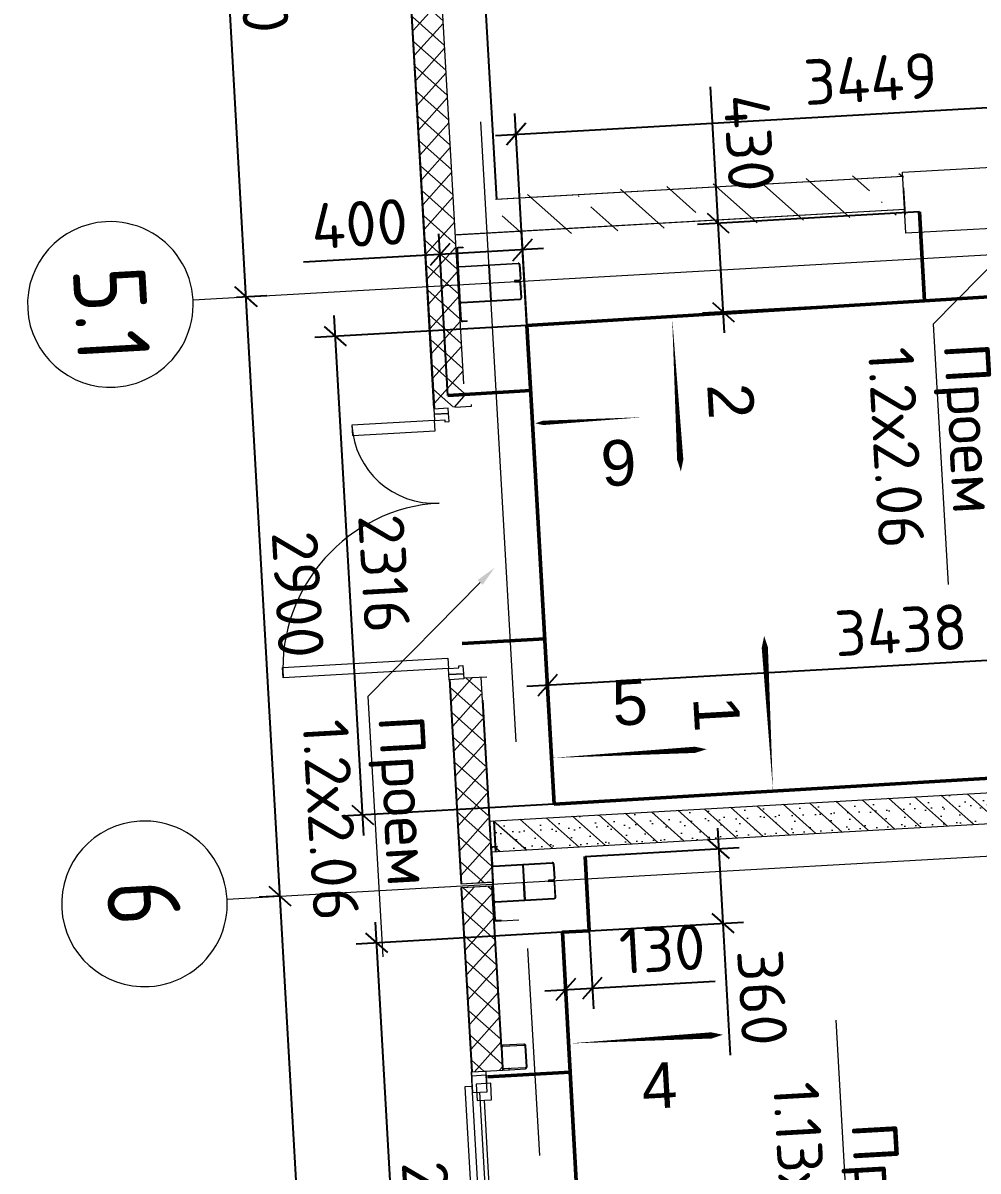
# Model space of a CAD drawing. Header units: metres. Extents: x 107714.6 to 107779.2, y 110780.1 to 110851.4.
# Drawn here: x 107715.59 to 107720.2, y 110821.14 to 110826.68 of the extents above; entities that cross this region are included whole.
import ezdxf
from ezdxf import colors
from ezdxf.entities.mleader import LeaderData, LeaderLine
from ezdxf.math import Vec2, Vec3

# ---------------------------------------------------------------- set-up
doc = ezdxf.new("R2010")
doc.units = ezdxf.units.M
doc.header["$PDMODE"] = 35
doc.header["$PDSIZE"] = 0.001
for name, pattern in [('_ШПТ__20_т__2_5__Линия сетки', [25, 20, -2.5, 0, -2.5]), ('CENTER', [50.8, 31.75, -6.35, 6.35, -6.35]), ('XKITLINE03', [6, 3, -1, 1, -1]), ('невидимаяX2', [19.05, 12.7, -6.35])]:
    doc.linetypes.add(name, pattern=pattern)
for name, color, linetype in [('2023.11.08_В_ОТКЛОНЕНИЯ', 7, 'Continuous'), ('_1-1_ Внутренние стены', 7, 'Continuous'), ('размеры факт', 7, 'Continuous')]:
    doc.layers.add(name, color=color, linetype=linetype)
for name, color, linetype, lineweight in [('Other', 250, 'Continuous', 0), ('ГКЛ', 250, 'Continuous', 50), ('ГКЛ Откосы', 7, 'Continuous', 50), ('ОСИ', 251, 'CENTER', 18), ('панели', 7, 'Continuous', 9), ('Размерные', 45, 'Continuous', 15), ('Стены', 7, 'Continuous', 18), ('Стены разрез', 7, 'Continuous', 30)]:
    doc.layers.add(name, color=color, linetype=linetype, lineweight=lineweight)
doc.layers.add('Вспомогательные', color=6, linetype='Continuous', plot=False)
for name, color, linetype, lineweight, true_color in [('Двери', 7, 'Continuous', 9, 0x804000), ('Каркас несущий', 7, 'Continuous', 18, 0x800040), ('Каркас_Импост', 7, 'Continuous', 9, 0x804000), ('Монтажный зазор', 7, 'Continuous', 9, 0x804000), ('Несущие колонны', 7, 'Continuous', 18, 0x800040), ('Окна', 7, 'Continuous', 9, 0x0080c0), ('Отлив', 7, 'Continuous', 9, 0x008080), ('Панель', 7, 'Continuous', 9, 0x804000)]:
    doc.layers.add(name, color=color, linetype=linetype, lineweight=lineweight, true_color=true_color)
doc.styles.add('AxeAndPointZ', font='arial.ttf')
doc.styles.add('GOST 2.304 type A', font='isocpeur.ttf')
doc.styles.add('GOST Common', font='GOST_Common.ttf', dxfattribs={"width": 0.9, "height": 350})
doc.styles.add('ISOCPEUR', font='isocpeur.ttf', dxfattribs={"height": 375})
doc.dimstyles.new('ISO-25', dxfattribs={"dimtxt": 0.22, "dimasz": 0.1, "dimexe": 0.1, "dimexo": 0, "dimgap": 0.06, "dimtad": 1, "dimdec": 0, "dimlfac": 1000, "dimtxsty": 'GOST 2.304 type A', "dimblk": 'OBLIQUE', "dimcen": 2.5, "dimdle": 0.1, "dimadec": 0, "dimazin": 0, "dimtfac": 1, "dimtdec": 0, "dimtmove": 0, "dimatfit": 3, "dimfxl": 1, "dimarcsym": 0})
pattern_1 = [(318.25305, (107716.7927, 110843.49656), (0.05659657, 0.0634179), []), (48.25305, (107716.7927, 110843.49656), (-0.0634179, 0.05659657), [])]

# ---------------------------------------------------------------- blocks, each defined once
blk = doc.blocks.new('102_Окно_1Створка_Ф_ГОСТ23166-99 - 1160х1750_1170_h-1445330-_О__L1_0_000_')
at = {"layer": 'Каркас_Импост', "color": 7, "lineweight": 18}
for p, q in [((-638.1, 475), (-638.1, 405)), ((-638.1, 475), (-603.1, 475)), ((-618.1, 475), (-538.1, 475)), ((-618.1, 405), (-618.1, 475)), ((-618.1, 475), (-538.1, 475)), ((-618.1, 405), (-618.1, 475)), ((-578.1, 385), (-578.1, 455)), ((-578.1, 455), (-498.1, 455)), ((-538.1, 475), (-538.1, 405)), ((-538.1, 475), (-538.1, 455)), ((-498.1, 455), (-498.1, 385)), ((421.9, 455), (421.9, 385)), ((501.9, 455), (421.9, 455)), ((541.9, 475), (461.9, 475)), ((461.9, 475), (461.9, 405)), ((461.9, 475), (461.9, 455)), ((541.9, 475), (461.9, 475)), ((501.9, 385), (501.9, 455)), ((561.9, 475), (526.9, 475)), ((541.9, 405), (541.9, 475)), ((541.9, 405), (541.9, 475)), ((561.9, 475), (561.9, 405)), ((-638.1, 405), (-603.1, 405)), ((-538.1, 405), (-618.1, 405)), ((-578.1, 405), (-618.1, 405)), ((-538.1, 440), (461.9, 440)), ((-498.1, 420), (421.9, 420)), ((461.9, 405), (541.9, 405)), ((541.9, 405), (501.9, 405)), ((561.9, 405), (526.9, 405)), ((-498.1, 385), (-578.1, 385)), ((421.9, 385), (501.9, 385))]:
    blk.add_line(p, q, dxfattribs=at)
at = {"layer": 'Отлив', "color": 7}
for p, q in [((491.9, 510), (-568.1, 510)), ((-568.1, 510), (-568.1, 475)), ((491.9, 475), (491.9, 510)), ((-568.1, 475), (491.9, 475))]:
    blk.add_line(p, q, dxfattribs=at)
blk = doc.blocks.new('243_КолоннаНесущая_Труба_ГОСТ 30245-2003 - 120x120x5-1251786-_О__L1_0_000_')
at = {"layer": 'Несущие колонны', "color": 7, "lineweight": 5}
for p, q in [((51, 60), (-51, 60)), ((-60, 51), (-60, -51)), ((-55, -51), (-55, 51)), ((-51, 55), (51, 55)), ((55, 51), (55, -51)), ((60, -51), (60, 51)), ((51, -55), (-51, -55)), ((-51, -60), (51, -60))]:
    blk.add_line(p, q, dxfattribs=at)
for centre, radius, start, end in [((-51, 51), 9, 90, 180), ((51, 51), 9, 0, 90), ((-51, 51), 4, 90, 180), ((51, 51), 4, 0, 90), ((-51, -51), 9, 180, 270), ((-51, -51), 4, 180, 270), ((51, -51), 9, 270, 360), ((51, -51), 4, 270, 0)]:
    blk.add_arc(centre, radius, start, end, dxfattribs=at)
blk = doc.blocks.new('Ось сетки - Круг_Ø8 мм-6577-_О__L1_0_000_')
at = {"layer": 'ОСИ', "lineweight": 20}
for start, end in [(360, 180), (180, 360)]:
    blk.add_arc((0, 0), 4, start, end, dxfattribs=at)
blk = doc.blocks.new('к3')
at = {"color": 0, "linetype": 'ByBlock', "lineweight": -2, "ltscale": 200}
for p, q in [((4147417.8, 542805.7), (4147417.8, 542828.2)), ((4147417.8, 542805.7), (4147420.8, 542805.7)), ((4147420.8, 542805.7), (4147420.8, 542828.2)), ((4147425.8, 542836.2), (4147504.8, 542836.2)), ((4147425.8, 542833.2), (4147504.8, 542833.2)), ((4147509.8, 542828.2), (4147509.8, 542544.2)), ((4147512.8, 542828.2), (4147512.8, 542544.2)), ((4147682.8, 542828.2), (4147682.8, 542544.2)), ((4147685.8, 542828.2), (4147685.8, 542544.2)), ((4147769.8, 542836.2), (4147690.8, 542836.2)), ((4147769.8, 542833.2), (4147690.8, 542833.2)), ((4147774.8, 542805.7), (4147774.8, 542828.2)), ((4147777.8, 542805.7), (4147774.8, 542805.7)), ((4147777.8, 542805.7), (4147777.8, 542828.2)), ((4147517.8, 542539.2), (4147588.8, 542539.2)), ((4147517.8, 542536.2), (4147588.8, 542536.2)), ((4147593.8, 542544.2), (4147593.8, 542566.7)), ((4147593.8, 542566.7), (4147596.8, 542566.7)), ((4147596.8, 542544.2), (4147596.8, 542566.7)), ((4147598.8, 542544.2), (4147598.8, 542566.7)), ((4147601.8, 542566.7), (4147598.8, 542566.7)), ((4147601.8, 542544.2), (4147601.8, 542566.7)), ((4147677.8, 542539.2), (4147606.8, 542539.2)), ((4147677.8, 542536.2), (4147606.8, 542536.2))]:
    blk.add_line(p, q, dxfattribs=at)
for centre, radius, start, end in [((4147425.8, 542828.2), 8, 90, 180), ((4147425.8, 542828.2), 5, 90, 180), ((4147504.8, 542828.2), 8, 0, 90), ((4147504.8, 542828.2), 5, 0, 90), ((4147690.8, 542828.2), 8, 90, 180), ((4147690.8, 542828.2), 5, 90, 180), ((4147769.8, 542828.2), 8, 0, 90), ((4147769.8, 542828.2), 5, 0, 90), ((4147517.8, 542544.2), 8, 180, 270), ((4147517.8, 542544.2), 5, 180, 270), ((4147588.8, 542544.2), 8, 270, 0), ((4147588.8, 542544.2), 5, 270, 0), ((4147606.8, 542544.2), 8, 180, 270), ((4147606.8, 542544.2), 5, 180, 270), ((4147677.8, 542544.2), 5, 270, 0), ((4147677.8, 542544.2), 8, 270, 0)]:
    blk.add_arc(centre, radius, start, end, dxfattribs=at)
at = {"layer": 'Вспомогательные', "color": 0, "ltscale": 10}
for p, q in [((4147690.3, 542836.2), (4147505.3, 542836.2)), ((4147682.8, 542686.2), (4147512.8, 542686.2))]:
    blk.add_line(p, q, dxfattribs=at)
blk = doc.blocks.new('101_Дверь_Двупольная_Алюминиевая_ГОСТ23747-2015 - ДАН_Дв_2080х1260_800__О_Пр_П-1342844-_О__L1_0_000_')
at = {"layer": 'Каркас_Импост', "color": 7}
for p, q in [((-630, 75), (-600, 75)), ((-630, 5), (-630, 75)), ((-600, 75), (-600, 25)), ((630, 75), (600, 75)), ((600, 75), (600, 25)), ((630, 5), (630, 75)), ((-590, 5), (-630, 5)), ((-600, 25), (-590, 25)), ((-590, 25), (-590, 5)), ((600, 25), (590, 25)), ((590, 25), (590, 5)), ((590, 5), (630, 5))]:
    blk.add_line(p, q, dxfattribs=at)
at = {"layer": 'Монтажный зазор', "color": 7}
for p, q in [((-655, 75), (-630, 75)), ((-655, 5), (-655, 75)), ((-630, 75), (-630, 5)), ((655, 75), (630, 75)), ((630, 75), (630, 5)), ((655, 5), (655, 75)), ((-630, 5), (-655, 5)), ((630, 5), (655, 5))]:
    blk.add_line(p, q, dxfattribs=at)
at = {"layer": 'Панель', "color": 7, "lineweight": 18}
for p, q in [((-600, 875), (-550, 875)), ((-600, 75), (-600, 875)), ((-550, 875), (-550, 75)), ((600, 475), (550, 475)), ((550, 475), (550, 75)), ((600, 75), (600, 475)), ((-550, 75), (-600, 75)), ((550, 75), (600, 75))]:
    blk.add_line(p, q, dxfattribs=at)
at = {"layer": 'Панель', "color": 7}
for centre, radius, start, end in [((-600, 75), 800, 360, 90), ((600, 75), 400, 90, 180)]:
    blk.add_arc(centre, radius, start, end, dxfattribs=at)
blk = doc.blocks.new('_Oblique')
at = {"color": 0, "linetype": 'ByBlock', "lineweight": -2}
blk.add_line((-0.5, -0.5), (0.5, 0.5), dxfattribs=at)
blk = doc.blocks.new('*D76')
at = {"layer": 'Defpoints', "color": 0, "lineweight": 9, "transparency": 16777216}
for p in [(107718.1973, 110822.2903), (107717.301, 110822.2394), (107718.3492, 110819.5395)]:
    blk.add_point(p, dxfattribs=at)
at = {"layer": 'ГКЛ', "color": 0, "lineweight": -2, "transparency": 16777216}
for p, q in [((107717.463, 110819.389), (107717.2953, 110822.3392)), ((107718.1973, 110822.2903), (107717.2012, 110822.2337)), ((107718.3492, 110819.5395), (107717.3575, 110819.4831))]:
    blk.add_line(p, q, dxfattribs=at)
at = {"layer": 'ГКЛ', "color": 0, "lineweight": -2, "transparency": 16777216, "xscale": 0.1, "yscale": 0.1, "zscale": 0.1}
for p, rotation in [((107717.301, 110822.2394), 93.25304974487426), ((107717.4573, 110819.4888), 273.2530497448743)]:
    blk.add_blockref('_Oblique', p, dxfattribs=dict(at, rotation=rotation))
at = {"layer": 'ГКЛ', "color": 0, "lineweight": 9, "transparency": 16777216, "insert": (107717.5489, 110820.8737), "char_height": 0.22, "attachment_point": 5, "rotation": 273.253, "style": 'GOST 2.304 type A'}
blk.add_mtext('2755', dxfattribs=at)
blk = doc.blocks.new('*D77')
at = {"layer": 'Defpoints', "color": 0, "lineweight": 9, "transparency": 16777216}
for p in [(107718.3271, 110822.2975), (107718.1973, 110822.2903), (107718.3428, 110822.021)]:
    blk.add_point(p, dxfattribs=at)
at = {"layer": 'ГКЛ', "color": 0, "lineweight": -2, "transparency": 16777216}
for p, q in [((107718.3271, 110822.2975), (107718.3484, 110821.9212)), ((107718.1973, 110822.2903), (107718.2187, 110821.9138)), ((107718.1131, 110822.008), (107718.3428, 110822.021)), ((107718.3428, 110822.021), (107718.9358, 110822.0547))]:
    blk.add_line(p, q, dxfattribs=at)
at = {"layer": 'ГКЛ', "color": 0, "lineweight": -2, "transparency": 16777216, "xscale": 0.1, "yscale": 0.1, "zscale": 0.1}
for p, rotation in [((107718.213, 110822.0137), 183.2530497448743), ((107718.3428, 110822.021), 3.253049744874275)]:
    blk.add_blockref('_Oblique', p, dxfattribs=dict(at, rotation=rotation))
at = {"layer": 'ГКЛ', "color": 0, "lineweight": 9, "transparency": 16777216, "insert": (107718.6796, 110822.2104), "char_height": 0.22, "attachment_point": 5, "rotation": 3.253, "style": 'GOST 2.304 type A'}
blk.add_mtext('130', dxfattribs=at)
blk = doc.blocks.new('*D78')
at = {"layer": 'Defpoints', "color": 0, "lineweight": 9, "transparency": 16777216}
for p in [(107718.3072, 110822.6569), (107718.3271, 110822.2975), (107718.9721, 110822.3341)]:
    blk.add_point(p, dxfattribs=at)
at = {"layer": 'ГКЛ', "color": 0, "lineweight": -2, "transparency": 16777216}
for p, q in [((107718.946, 110822.7934), (107718.9721, 110822.3341)), ((107718.3072, 110822.6569), (107719.0515, 110822.6992)), ((107718.3271, 110822.2975), (107719.072, 110822.3398)), ((107718.9721, 110822.3341), (107719.0083, 110821.6972))]:
    blk.add_line(p, q, dxfattribs=at)
at = {"layer": 'ГКЛ', "color": 0, "lineweight": -2, "transparency": 16777216, "xscale": 0.1, "yscale": 0.1, "zscale": 0.1}
for p, rotation in [((107718.9517, 110822.6936), 93.25304974487426), ((107718.9721, 110822.3341), 273.2530497448743)]:
    blk.add_blockref('_Oblique', p, dxfattribs=dict(at, rotation=rotation))
at = {"layer": 'ГКЛ', "color": 0, "lineweight": 9, "transparency": 16777216, "insert": (107719.1628, 110821.9754), "char_height": 0.22, "attachment_point": 5, "rotation": 273.253, "style": 'GOST 2.304 type A'}
blk.add_mtext('360', dxfattribs=at)
blk = doc.blocks.new('*D79')
at = {"layer": 'Defpoints', "color": 0, "lineweight": 9, "transparency": 16777216}
for p in [(107718.0264, 110825.2221, 0.507), (107717.1014, 110825.1695), (107718.1579, 110822.9099, 0.507)]:
    blk.add_point(p, dxfattribs=at)
at = {"layer": 'ГКЛ', "color": 0, "lineweight": -2, "transparency": 16777216}
for p, q in [((107717.2385, 110822.7574), (107717.0957, 110825.2694)), ((107718.0264, 110825.2221), (107717.0015, 110825.1639)), ((107718.1579, 110822.9099), (107717.133, 110822.8516))]:
    blk.add_line(p, q, dxfattribs=at)
at = {"layer": 'ГКЛ', "color": 0, "lineweight": -2, "transparency": 16777216, "xscale": 0.1, "yscale": 0.1, "zscale": 0.1}
for p, rotation in [((107717.1014, 110825.1695), 93.25304974487426), ((107717.2328, 110822.8573), 273.2530497448743)]:
    blk.add_blockref('_Oblique', p, dxfattribs=dict(at, rotation=rotation))
at = {"layer": 'ГКЛ', "color": 0, "lineweight": 9, "transparency": 16777216, "insert": (107717.3368, 110824.0231), "char_height": 0.22, "attachment_point": 5, "rotation": 273.253, "style": 'GOST 2.304 type A'}
blk.add_mtext('2316', dxfattribs=at)
blk = doc.blocks.new('*D80')
at = {"layer": 'Defpoints', "color": 0, "lineweight": 9, "transparency": 16777216}
for p in [(107721.4174, 110826.341), (107721.4688, 110825.4352, 0.507), (107718.0264, 110825.2221)]:
    blk.add_point(p, dxfattribs=at)
at = {"layer": 'ГКЛ', "color": 0, "lineweight": -2, "transparency": 16777216}
for p, q in [((107721.4688, 110825.4352), (107721.4117, 110826.4408)), ((107717.8741, 110826.1396), (107721.5172, 110826.3467)), ((107718.0264, 110825.2221), (107717.9683, 110826.2451))]:
    blk.add_line(p, q, dxfattribs=at)
at = {"layer": 'ГКЛ', "color": 0, "lineweight": -2, "transparency": 16777216, "xscale": 0.1, "yscale": 0.1, "zscale": 0.1}
for p, rotation in [((107721.4174, 110826.341), 3.253049744874275), ((107717.974, 110826.1453), 183.2530497448743)]:
    blk.add_blockref('_Oblique', p, dxfattribs=dict(at, rotation=rotation))
at = {"layer": 'ГКЛ', "color": 0, "lineweight": 9, "transparency": 16777216, "insert": (107719.686, 110826.4129), "char_height": 0.22, "attachment_point": 5, "rotation": 3.253, "style": 'GOST 2.304 type A'}
blk.add_mtext('3449', dxfattribs=at)
blk = doc.blocks.new('*D93')
at = {"layer": 'Defpoints', "color": 0, "lineweight": 9, "transparency": 16777216}
for p in [(107716.8334, 110822.465), (107716.8334, 110822.465), (107717.1739, 110816.4746)]:
    blk.add_point(p, dxfattribs=at)
at = {"layer": 'ГКЛ', "color": 0, "lineweight": -2, "transparency": 16777216}
for p, q in [((107717.1795, 110816.3748), (107716.8277, 110822.5648)), ((107716.8334, 110822.465), (107716.7336, 110822.4593)), ((107717.1739, 110816.4746), (107717.074, 110816.469))]:
    blk.add_line(p, q, dxfattribs=at)
at = {"layer": 'ГКЛ', "color": 0, "lineweight": -2, "transparency": 16777216, "xscale": 0.1, "yscale": 0.1, "zscale": 0.1}
for p, rotation in [((107716.8334, 110822.465), 93.25304974487426), ((107717.1739, 110816.4746), 273.2530497448743)]:
    blk.add_blockref('_Oblique', p, dxfattribs=dict(at, rotation=rotation))
at = {"layer": 'ГКЛ', "color": 0, "lineweight": 9, "transparency": 16777216, "insert": (107717.1734, 110819.4795), "char_height": 0.22, "attachment_point": 5, "rotation": 273.253, "style": 'GOST 2.304 type A'}
blk.add_mtext('6000', dxfattribs=at)
blk = doc.blocks.new('*D94')
at = {"layer": 'Defpoints', "color": 0, "lineweight": 9, "transparency": 16777216}
for p in [(107716.6239, 110825.3578), (107716.6688, 110825.3603), (107716.8334, 110822.465)]:
    blk.add_point(p, dxfattribs=at)
at = {"layer": 'ГКЛ', "color": 0, "lineweight": -2, "transparency": 16777216}
for p, q in [((107716.8391, 110822.3651), (107716.6632, 110825.4601)), ((107716.6239, 110825.3578), (107716.7687, 110825.366)), ((107716.8334, 110822.465), (107716.7336, 110822.4593))]:
    blk.add_line(p, q, dxfattribs=at)
at = {"layer": 'ГКЛ', "color": 0, "lineweight": -2, "transparency": 16777216, "xscale": 0.1, "yscale": 0.1, "zscale": 0.1}
for p, rotation in [((107716.6688, 110825.3603), 93.25304974487426), ((107716.8334, 110822.465), 273.2530497448743)]:
    blk.add_blockref('_Oblique', p, dxfattribs=dict(at, rotation=rotation))
at = {"layer": 'ГКЛ', "color": 0, "lineweight": 9, "transparency": 16777216, "insert": (107716.9208, 110823.9223), "char_height": 0.22, "attachment_point": 5, "rotation": 273.253, "style": 'GOST 2.304 type A'}
blk.add_mtext('2900', dxfattribs=at)
blk = doc.blocks.new('*D95')
at = {"layer": 'Defpoints', "color": 0, "lineweight": 9, "transparency": 16777216}
for p in [(107716.4942, 110828.4554), (107716.9094, 110828.479), (107716.6239, 110825.3578)]:
    blk.add_point(p, dxfattribs=at)
at = {"layer": 'ГКЛ', "color": 0, "lineweight": -2, "transparency": 16777216}
for p, q in [((107716.6757, 110825.2605), (107716.4885, 110828.5552)), ((107716.9094, 110828.479), (107716.3943, 110828.4497)), ((107716.6239, 110825.3578), (107716.7699, 110825.3661))]:
    blk.add_line(p, q, dxfattribs=at)
at = {"layer": 'ГКЛ', "color": 0, "lineweight": -2, "transparency": 16777216, "xscale": 0.1, "yscale": 0.1, "zscale": 0.1}
for p, rotation in [((107716.4942, 110828.4554), 93.25304974487426), ((107716.6701, 110825.3604), 273.2530497448743)]:
    blk.add_blockref('_Oblique', p, dxfattribs=dict(at, rotation=rotation))
at = {"layer": 'ГКЛ', "color": 0, "lineweight": 9, "transparency": 16777216, "insert": (107716.7518, 110826.9175), "char_height": 0.22, "attachment_point": 5, "rotation": 273.253, "style": 'GOST 2.304 type A'}
blk.add_mtext('3100', dxfattribs=at)
blk = doc.blocks.new('*D99')
at = {"layer": 'Defpoints', "color": 0, "lineweight": 9, "transparency": 16777216}
for p in [(107718.1253, 110823.4829), (107721.5898, 110823.1143), (107718.1579, 110822.9099)]:
    blk.add_point(p, dxfattribs=at)
at = {"layer": 'ГКЛ', "color": 0, "lineweight": -2, "transparency": 16777216}
for p, q in [((107721.5898, 110823.1143), (107721.5521, 110823.7779)), ((107721.6576, 110823.6837), (107718.0254, 110823.4773)), ((107718.1579, 110822.9099), (107718.1196, 110823.5828))]:
    blk.add_line(p, q, dxfattribs=at)
at = {"layer": 'ГКЛ', "color": 0, "lineweight": -2, "transparency": 16777216, "xscale": 0.1, "yscale": 0.1, "zscale": 0.1}
for p, rotation in [((107721.5577, 110823.678), 3.253049744874268), ((107718.1253, 110823.4829), 183.2530497448743)]:
    blk.add_blockref('_Oblique', p, dxfattribs=dict(at, rotation=rotation))
at = {"layer": 'ГКЛ', "color": 0, "lineweight": 9, "transparency": 16777216, "insert": (107719.8319, 110823.7502), "char_height": 0.22, "attachment_point": 5, "rotation": 3.253, "style": 'GOST 2.304 type A'}
blk.add_mtext('3438', dxfattribs=at)
blk = doc.blocks.new('*D148')
at = {"layer": 'Defpoints', "color": 0, "lineweight": 9, "transparency": 16777216}
for p in [(107719.9214, 110825.7703, 0.507), (107718.9503, 110825.7151), (107719.9458, 110825.341, 0.507)]:
    blk.add_point(p, dxfattribs=at)
at = {"layer": 'ГКЛ', "color": 0, "lineweight": -2, "transparency": 16777216}
for p, q in [((107718.9503, 110825.7151), (107718.9128, 110826.374)), ((107719.9214, 110825.7703), (107718.8504, 110825.7094)), ((107718.9803, 110825.1859), (107718.9503, 110825.7151)), ((107719.9458, 110825.341), (107718.8748, 110825.2801))]:
    blk.add_line(p, q, dxfattribs=at)
at = {"layer": 'ГКЛ', "color": 0, "lineweight": -2, "transparency": 16777216, "xscale": 0.1, "yscale": 0.1, "zscale": 0.1}
for p, rotation in [((107718.9503, 110825.7151), 93.25304974542452), ((107718.9747, 110825.2858), 273.2530497454246)]:
    blk.add_blockref('_Oblique', p, dxfattribs=dict(at, rotation=rotation))
at = {"layer": 'ГКЛ', "color": 0, "lineweight": 9, "transparency": 16777216, "insert": (107719.0984, 110826.1041), "char_height": 0.22, "attachment_point": 5, "rotation": 273.253, "style": 'GOST 2.304 type A'}
blk.add_mtext('430', dxfattribs=at)
blk = doc.blocks.new('*D151')
at = {"layer": 'Defpoints', "color": 0, "lineweight": 9, "transparency": 16777216}
for p in [(107717.6063, 110825.5642), (107718.0444, 110824.9066, 0.507), (107717.645, 110824.8839, 0.507)]:
    blk.add_point(p, dxfattribs=at)
at = {"layer": 'ГКЛ', "color": 0, "lineweight": -2, "transparency": 16777216}
for p, q in [((107718.0444, 110824.9066), (107718, 110825.6868)), ((107717.645, 110824.8839), (107717.6007, 110825.6641)), ((107718.1055, 110825.5926), (107717.6063, 110825.5642)), ((107717.6063, 110825.5642), (107716.9474, 110825.5268))]:
    blk.add_line(p, q, dxfattribs=at)
at = {"layer": 'ГКЛ', "color": 0, "lineweight": -2, "transparency": 16777216, "xscale": 0.1, "yscale": 0.1, "zscale": 0.1}
for p, rotation in [((107718.0057, 110825.5869), 3.253049745424548), ((107717.6063, 110825.5642), 183.2530497454245)]:
    blk.add_blockref('_Oblique', p, dxfattribs=dict(at, rotation=rotation))
at = {"layer": 'ГКЛ', "color": 0, "lineweight": 9, "transparency": 16777216, "insert": (107717.2173, 110825.7124), "char_height": 0.22, "attachment_point": 5, "rotation": 3.253, "style": 'GOST 2.304 type A'}
blk.add_mtext('400', dxfattribs=at)

msp = doc.modelspace()

# ---------------------------------------------------------------- hatches: boundary and pattern name
at = {"layer": '_1-1_ Внутренние стены', "linetype": 'Continuous', "lineweight": 0, "true_color": 0x000000}
h = msp.add_hatch(dxfattribs=at)
h.set_pattern_fill('ГАЗОБЕТОН_0004', color=18, scale=0.001, angle=-86.747, style=0, pattern_type=2)
h.set_pattern_definition([(318.25305, (107712.92662, 110779.347095), (0.05992578, 0.06714835), []), (3.25305, (107712.98654, 110779.41424), (-0.00459642, 0.08086948), [0, -0.054, 0, -0.081]), (68.25305, (107713.05369, 110779.35432), (0.07523517, -0.03001115), [0, -0.0396, 0, -0.0684])])
h.paths.add_polyline_path([(107717.8643, 110822.8291), (107722.2722, 110823.0796), (107722.2807, 110822.9298), (107717.8728, 110822.6793)])
at = {"layer": 'панели', "lineweight": 9}
h = msp.add_hatch(dxfattribs=at)
h.set_pattern_fill('FP_4', color=256, scale=0.001, angle=-86.747, style=0, pattern_type=2)
h.set_pattern_definition([(318.25305, (107716.79263, 110843.49655), (0.0998763, 0.1119139), [])])
h.paths.add_polyline_path([(107717.7017, 110822.6554), (107717.7092, 110822.5248), (107717.7112, 110822.5249), (107717.655, 110823.5133), (107717.653, 110823.5132), (107717.6548, 110823.4812)], flags=0)
h.paths.add_polyline_path([(107717.5787, 110824.8211), (107717.5807, 110824.8212), (107717.3718, 110828.4952), (107717.3698, 110828.4951), (107717.5609, 110825.1326)], flags=0)
h = msp.add_hatch(dxfattribs=at)
h.set_pattern_fill('FP_5', color=256, scale=0.001, angle=-86.747, style=0, pattern_type=2)
h.set_pattern_definition(pattern_1)
h.paths.add_polyline_path([(107717.7038, 110822.6555), (107717.7112, 110822.5249), (107717.857, 110822.5332), (107717.8008, 110823.5216), (107717.6551, 110823.5133), (107717.6569, 110823.4813)], flags=0)
h.paths.add_polyline_path([(107717.5807, 110824.8212), (107717.7265, 110824.8295), (107717.5177, 110828.5035), (107717.3719, 110828.4953), (107717.563, 110825.1328)], flags=0)
h = msp.add_hatch(dxfattribs=at)
h.set_pattern_fill('FP_3', color=256, scale=0.001, angle=-86.747, style=0, pattern_type=2)
h.set_pattern_definition([(318.253, (107716.8209, 110843.5292), (0.211405, 0.2368845), []), (318.253, (107716.83363, 110843.30507), (0.211405, 0.2368845), [0.396875, -0.079375, 0.003353, -0.076022])])
h.paths.add_polyline_path([(107717.9124, 110825.6473), (107719.8542, 110825.7577), (107719.8429, 110825.9574), (107717.901, 110825.847)], flags=0)
h.paths.add_polyline_path([(107721.1621, 110825.832), (107724.1024, 110825.9992), (107724.091, 110826.1988), (107721.1508, 110826.0317), (107721.1582, 110825.9019)], flags=0)
h = msp.add_hatch(dxfattribs=at)
h.set_pattern_fill('FP_5', color=256, scale=0.001, angle=-86.747, style=0, pattern_type=2)
h.set_pattern_definition(pattern_1)
h.paths.add_polyline_path([(107718.0089, 110817.2882), (107718.0517, 110816.5346), (107718.1975, 110816.5428), (107718.147, 110817.4314), (107718.0012, 110817.4231)], flags=0)
h.paths.add_polyline_path([(107717.9331, 110818.6212), (107718.0789, 110818.6295), (107717.9767, 110820.4266), (107717.831, 110820.4183), (107717.9267, 110818.7333)], flags=0)
h.paths.add_polyline_path([(107717.7155, 110822.4491), (107717.7629, 110821.6164), (107717.9086, 110821.6246), (107717.8581, 110822.5132), (107717.7124, 110822.5049)], flags=0)

# ---------------------------------------------------------------- linework, layer by layer
at = {"lineweight": 5}
msp.add_lwpolyline([(107719.8565, 110825.6667), (107719.8398, 110825.9612)], dxfattribs=at)
msp.add_lwpolyline([(107718.0162, 110822.4471), (107718.0114, 110822.5319)])
at = {"layer": '2023.11.08_В_ОТКЛОНЕНИЯ'}
for points, elevation in [([(107718.7272, 110825.2655, 0, 0, 0), (107718.7697, 110824.5167, 0, 0.16, 0), (107718.7527, 110824.8162, 0.03, 0.03, 0), (107718.7272, 110825.2655, 0, 0, 0)], 0.507), ([(107718.5896, 110824.7786, 0, 0, 0), (107718.0654, 110824.7488, 0, 0.112, 0), (107718.2751, 110824.7607, 0.021, 0.021, 0), (107718.5896, 110824.7786, 0, 0, 0)], 0.472), ([(107719.2145, 110822.9728, 0, 0, 0), (107719.1719, 110823.7216, 0, 0.16, 0), (107719.1889, 110823.4221, 0.03, 0.03, 0), (107719.2145, 110822.9728, 0, 0, 0)], 0.507), ([(107718.1452, 110823.1324, 0, 0, 0), (107718.894, 110823.1749, 0, 0.16, 0), (107718.5945, 110823.1579, 0.03, 0.03, 0), (107718.1452, 110823.1324, 0, 0, 0)], 0.507)]:
    msp.add_lwpolyline(points, format="xyseb", dxfattribs=dict(at, elevation=elevation))
msp.add_lwpolyline([(107718.2241, 110821.7529, 0, 0, 0), (107718.9728, 110821.7954, 0, 0.16, 0), (107718.6733, 110821.7784, 0.03, 0.03, 0), (107718.2241, 110821.7529, 0, 0, 0)], format="xyseb", dxfattribs=at)
at = {"layer": 'Other', "linetype": 'XKITLINE03', "lineweight": 15}
msp.add_line((107716.7812, 110844.1758), (107719.477, 110796.7466), dxfattribs=at)
at = {"layer": 'ГКЛ', "lineweight": 50, "elevation": 0.507}
for points in [[(107718.1579, 110822.9099), (107718.1194, 110823.5865), (107718.0501, 110824.8058), (107718.0264, 110825.2221), (107719.9458, 110825.341), (107721.1425, 110825.415), (107721.4688, 110825.4352)], [(107721.4688, 110825.4352), (107721.5898, 110823.1143), (107718.1579, 110822.9099)]]:
    msp.add_lwpolyline(points, dxfattribs=at)
at = {"layer": 'ГКЛ', "lineweight": 50}
msp.add_lwpolyline([(107718.3492, 110819.5395), (107718.2974, 110820.4771), (107718.2345, 110821.6153), (107718.1973, 110822.2903), (107718.3271, 110822.2975), (107718.3072, 110822.6569)], dxfattribs=at)
at = {"layer": 'ГКЛ Откосы', "elevation": 0.507}
msp.add_lwpolyline([(107719.9458, 110825.341), (107719.9214, 110825.7703)], dxfattribs=at)
at = {"layer": 'ГКЛ Откосы', "lineweight": 50, "elevation": 0.507}
for points in [[(107718.0444, 110824.9066), (107717.645, 110824.8839)], [(107718.1125, 110823.7086), (107717.7131, 110823.6859)]]:
    msp.add_lwpolyline(points, dxfattribs=at)
at = {"layer": 'ГКЛ Откосы'}
msp.add_lwpolyline([(107718.2345, 110821.6153), (107717.8352, 110821.5926)], dxfattribs=at)
at = {"layer": 'Каркас несущий', "color": 7}
msp.add_line((107717.8739, 110822.3438), (107717.9867, 110822.3502), dxfattribs=at)
at = {"layer": 'ОСИ', "linetype": '_ШПТ__20_т__2_5__Линия сетки'}
for p, q in [((107716.414, 110825.3458), (107730.7536, 110826.1608)), ((107716.5785, 110822.4505), (107730.9182, 110823.2655))]:
    msp.add_line(p, q, dxfattribs=at)
at = {"layer": 'панели'}
for p, q in [((107717.3698, 110828.4951), (107717.5787, 110824.8211)), ((107717.882, 110825.8299), (107717.7299, 110828.5056)), ((107719.8438, 110825.9414), (107717.877, 110825.8296)), ((107719.8543, 110825.7567), (107719.8469, 110825.8865)), ((107719.8529, 110825.7817), (107717.6864, 110825.6585)), ((107717.6786, 110824.8267), (107717.7584, 110824.8313)), ((107717.7584, 110824.8313), (107717.7579, 110824.8403)), ((107717.8328, 110823.5234), (107717.723, 110823.5172)), ((107717.653, 110823.5132), (107717.7092, 110822.5248)), ((107717.864, 110822.5336), (107717.8141, 110823.4112)), ((107717.8672, 110822.8292), (107717.8757, 110822.6795)), ((107717.7092, 110822.5248), (107717.8589, 110822.5333)), ((107717.8601, 110822.5133), (107717.7103, 110822.5048)), ((107717.7103, 110822.5048), (107717.7608, 110821.6162)), ((107717.9043, 110821.7356), (107717.8601, 110822.5133)), ((107717.9406, 110821.6265), (107717.9401, 110821.6354)), ((107717.7908, 110821.6179), (107717.9406, 110821.6265))]:
    msp.add_line(p, q, dxfattribs=at)
at = {"layer": 'панели', "lineweight": 9}
for p, q in [((107717.5807, 110824.8212), (107717.3718, 110828.4952)), ((107717.862, 110822.5335), (107717.8058, 110823.5219)), ((107717.7112, 110822.5249), (107717.655, 110823.5133)), ((107717.7628, 110821.6164), (107717.7123, 110822.5049)), ((107717.9096, 110821.6247), (107717.8591, 110822.5133))]:
    msp.add_line(p, q, dxfattribs=at)
at = {"layer": 'Стены', "lineweight": 18}
for p, q in [((107717.8443, 110822.8279), (107724.1092, 110823.184)), ((107717.8643, 110822.8291), (107717.8728, 110822.6793))]:
    msp.add_line(p, q, dxfattribs=at)
at = {"layer": 'Стены', "linetype": 'невидимаяX2', "lineweight": 5}
msp.add_lwpolyline([(107719.8398, 110825.9612), (107721.1477, 110826.0355)], dxfattribs=at)
at = {"layer": 'Стены', "linetype": 'невидимаяX2'}
msp.add_lwpolyline([(107721.1644, 110825.741), (107719.8565, 110825.6667)], dxfattribs=at)
at = {"layer": 'Стены'}
for points in [[(107717.8559, 110822.6783), (107724.1178, 110823.0343)], [(107717.7619, 110821.5462), (107717.7579, 110821.6161)]]:
    msp.add_lwpolyline(points, dxfattribs=at)
at = {"layer": 'Стены разрез', "lineweight": 5}
for p, q in [((107717.4544, 110829.6007), (107717.7193, 110824.9402)), ((107717.3669, 110828.495), (107717.5758, 110824.8209)), ((107717.8791, 110825.8297), (107717.727, 110828.5054)), ((107719.8409, 110825.9412), (107717.8741, 110825.8295)), ((107719.85, 110825.7815), (107717.6835, 110825.6584)), ((107717.6501, 110823.513), (107717.7063, 110822.5246)), ((107717.8611, 110822.5334), (107717.8112, 110823.411)), ((107717.7063, 110822.5246), (107717.856, 110822.5331)), ((107717.8572, 110822.5132), (107717.7074, 110822.5046)), ((107717.7074, 110822.5046), (107717.7579, 110821.6161)), ((107717.9014, 110821.7354), (107717.8572, 110822.5132))]:
    msp.add_line(p, q, dxfattribs=at)

# ---------------------------------------------------------------- block references
at = {"layer": 'Двери', "color": 8, "true_color": 0x7f7f7f, "xscale": 0.0009999999999999998, "yscale": 0.0009999999999999998, "zscale": 0.0009999999999999998, "rotation": 93.25304974486188}
msp.add_blockref('101_Дверь_Двупольная_Алюминиевая_ГОСТ23747-2015 - ДАН_Дв_2080х1260_800__О_Пр_П-1342844-_О__L1_0_000_', (107717.6887, 110824.1682), dxfattribs=at)
at = {"layer": 'Несущие колонны', "color": 7, "xscale": 0.0009999999999999998, "yscale": 0.0009999999999999998, "zscale": 0.0009999999999999998, "rotation": 273.2530497448619}
msp.add_blockref('243_КолоннаНесущая_Труба_ГОСТ 30245-2003 - 120x120x5-1251786-_О__L1_0_000_', (107717.9642, 110821.6879), dxfattribs=at)
at = {"layer": 'Окна', "color": 7, "xscale": 0.0009999999999999998, "yscale": 0.0009999999999999998, "zscale": 0.0009999999999999998, "rotation": 93.25304974486188}
msp.add_blockref('102_Окно_1Створка_Ф_ГОСТ23166-99 - 1160х1750_1170_h-1445330-_О__L1_0_000_', (107718.2641, 110821.082), dxfattribs=at)
at = {"layer": 'ОСИ', "lineweight": 20, "xscale": 0.09999999999999992, "yscale": 0.09999999999999992, "zscale": 0.09999999999999992, "rotation": 273.2530497448619}
for p in [(107716.0146, 110825.3231), (107716.1791, 110822.4278)]:
    msp.add_blockref('Ось сетки - Круг_Ø8 мм-6577-_О__L1_0_000_', p, dxfattribs=at)
at = {"layer": 'Размерные', "color": 0, "xscale": 0.0009999999999999998, "yscale": 0.0009999999999999998, "zscale": 0.0009999999999999998, "rotation": 93.25304974486188}
for p in [(108495.0179, 106715.3079), (108495.1825, 106712.4126)]:
    msp.add_blockref('к3', p, dxfattribs=at)

# ---------------------------------------------------------------- texts
at = {"layer": '2023.11.08_В_ОТКЛОНЕНИЯ', "style": 'AxeAndPointZ'}
for s, p in [('9', (107718.3897, 110824.4435, 0.472)), ('5', (107718.444, 110823.2875, 0.507)), ('4', (107718.5862, 110821.4359))]:
    msp.add_text(s, height=0.22, rotation=3.253, dxfattribs=at).set_placement(p)
at = {"layer": '2023.11.08_В_ОТКЛОНЕНИЯ', "char_height": 0.22, "attachment_point": 1, "rotation": 273.253, "style": 'AxeAndPointZ'}
for s, insert in [('2', (107719.1161, 110824.9481, 0.537)), ('1', (107719.0484, 110823.4371, 0.537))]:
    msp.add_mtext(s, dxfattribs=dict(at, insert=insert))
at = {"layer": 'ОСИ', "char_height": 0.35, "width": 0.274177, "attachment_point": 1, "rotation": 273.253, "style": 'GOST Common'}
for s, insert in [('5.1', (107716.1815, 110825.5157)), ('\\fGOST Common|b0|i0|c204|p34|;\\W.9;6', (107716.3449, 110822.5512))]:
    msp.add_mtext(s, dxfattribs=dict(at, insert=insert))

# ---------------------------------------------------------------- dimensions: what is measured, and where the dimension line sits
at = {"layer": 'ГКЛ', "lineweight": 9}
for base, p1, p2, picture, middle in [((107716.4942, 110828.4554), (107716.6239, 110825.3578), (107716.9094, 110828.479), '*D95', (107716.7518, 110826.9175)), ((107716.6688, 110825.3603), (107716.8334, 110822.465), (107716.6239, 110825.3578), '*D94', (107716.9208, 110823.9223)), ((107716.8334, 110822.465), (107717.1739, 110816.4746), (107716.8334, 110822.465), '*D93', (107717.1734, 110819.4795))]:
    dim = msp.add_linear_dim(base=base, p1=p1, p2=p2, angle=273.253, dimstyle='ISO-25', override={"dimtmove": 1}, dxfattribs=at)
    dim.commit()
    dim.dimension.update_dxf_attribs({"geometry": picture, "text_midpoint": middle})
for base, p1, p2, angle, picture, middle in [((107721.4174, 110826.341), (107718.0264, 110825.2221), (107721.4688, 110825.4352, 0.507), 3.253, '*D80', (107719.686, 110826.4129)), ((107718.9503, 110825.7151), (107719.9458, 110825.341, 0.507), (107719.9214, 110825.7703, 0.507), 273.253, '*D148', (107719.0984, 110826.1041)), ((107717.6063, 110825.5642), (107718.0444, 110824.9066, 0.507), (107717.645, 110824.8839, 0.507), 3.253, '*D151', (107717.2173, 110825.7124)), ((107717.1014, 110825.1695), (107718.1579, 110822.9099, 0.507), (107718.0264, 110825.2221, 0.507), 273.253, '*D79', (107717.3368, 110824.0231)), ((107718.1253, 110823.4829), (107721.5898, 110823.1143), (107718.1579, 110822.9099), 3.253, '*D99', (107719.8319, 110823.7502)), ((107718.9721, 110822.3341), (107718.3072, 110822.6569), (107718.3271, 110822.2975), 273.253, '*D78', (107719.1628, 110821.9754)), ((107718.3428, 110822.021), (107718.1973, 110822.2903), (107718.3271, 110822.2975), 3.253, '*D77', (107718.6796, 110822.2104)), ((107717.301, 110822.2394), (107718.3492, 110819.5395), (107718.1973, 110822.2903), 273.253, '*D76', (107717.5489, 110820.8737))]:
    dim = msp.add_linear_dim(base=base, p1=p1, p2=p2, angle=angle, dimstyle='ISO-25', dxfattribs=at)
    dim.commit()
    dim.dimension.update_dxf_attribs({"geometry": picture, "text_midpoint": middle})

# ---------------------------------------------------------------- leaders
at = {"layer": 'размеры факт'}
ml = msp.add_multileader_mtext('Standard', dxfattribs=at)
ml.set_content('Проем\\P1.2х2.06', color=256, style='ISOCPEUR')
ml.set_leader_properties(lineweight=5)
ml.build(insert=Vec2(0, 0))
ml.multileader.update_dxf_attribs({"has_dogleg": 0, "text_left_attachment_type": 6, "text_right_attachment_type": 6, "arrow_head_size": 0.1})
ctx = ml.context
ctx.base_point, ctx.char_height, ctx.arrow_head_size, ctx.landing_gap_size, ctx.plane_origin, ctx.plane_x_axis, ctx.plane_y_axis = Vec3(107719.9885, 110825.2284), 0.22, 0.1, 0.1, Vec3(107720.3985, 110823.7504), Vec3(0.056746, -0.998389), Vec3(0.998389, 0.056746)
ctx.left_attachment, ctx.right_attachment = 6, 6
notes = []
notes.append((ctx, [(0, (1, 1, 0), (107719.5345, 110833.2155), (0.056746, -0.998389), 8, [(0, [(107720.6007, 110825.8502)], 0, [])])]))
ctx.mtext.insert, ctx.mtext.text_direction, ctx.mtext.flow_direction = Vec3(107720.2578, 110825.1436), Vec3(0.056746, -0.998389), 5
ml = msp.add_multileader_mtext('Standard', dxfattribs=at)
ml.set_content('Проем\\P1.2х2.06', color=256, style='ISOCPEUR')
ml.set_leader_properties(lineweight=5)
ml.build(insert=Vec2(0, 0))
ml.multileader.update_dxf_attribs({"has_dogleg": 0, "text_left_attachment_type": 6, "text_right_attachment_type": 6, "arrow_head_size": 0.1})
ctx = ml.context
ctx.base_point, ctx.char_height, ctx.arrow_head_size, ctx.landing_gap_size, ctx.plane_origin, ctx.plane_x_axis, ctx.plane_y_axis = Vec3(107717.2583, 110823.4298), 0.22, 0.1, 0.1, Vec3(107717.6683, 110821.9518), Vec3(0.056746, -0.998389), Vec3(0.998389, 0.056746)
ctx.left_attachment, ctx.right_attachment = 6, 6
notes.append((ctx, [(0, (1, 1, 0), (107716.8043, 110831.4169), (0.056746, -0.998389), 8, [(0, [(107717.8705, 110824.0516)], 0, [])])]))
ctx.mtext.insert, ctx.mtext.text_direction, ctx.mtext.flow_direction = Vec3(107717.5275, 110823.345), Vec3(0.056746, -0.998389), 5
ml = msp.add_multileader_mtext('Standard', dxfattribs=at)
ml.set_content('Проем\\P1.13х1.72', color=256, style='ISOCPEUR')
ml.set_leader_properties(lineweight=5)
ml.build(insert=Vec2(0, 0))
ml.multileader.update_dxf_attribs({"has_dogleg": 0, "text_left_attachment_type": 6, "text_right_attachment_type": 6, "arrow_head_size": 0.1})
ctx = ml.context
ctx.base_point, ctx.char_height, ctx.arrow_head_size, ctx.landing_gap_size, ctx.plane_origin, ctx.plane_x_axis, ctx.plane_y_axis = Vec3(107719.531, 110821.671), 0.22, 0.1, 0.1, Vec3(107719.941, 110820.1929), Vec3(0.056746, -0.998389), Vec3(0.998389, 0.056746)
ctx.left_attachment, ctx.right_attachment, ctx.text_align_type = 6, 6, 2
notes.append((ctx, [(1, (1, 1, 0), (107720.055, 110812.4519), (-0.056746, 0.998389), 8, [(0, [(107717.9847, 110820.7261)], 0, [])])]))
ctx.mtext.insert, ctx.mtext.text_direction, ctx.mtext.alignment, ctx.mtext.flow_direction = Vec3(107719.8589, 110820.5538), Vec3(0.056746, -0.998389), 3, 5
for ctx, leaders in notes:
    for number, flags, end, landing, length, lines in leaders:
        leader = LeaderData()
        leader.index, (leader.has_last_leader_line, leader.has_dogleg_vector, leader.attachment_direction) = number, flags
        leader.last_leader_point, leader.dogleg_vector, leader.dogleg_length = Vec3(end), Vec3(landing), length
        for number, points, colour, breaks in lines:
            line = LeaderLine()
            line.index, line.vertices, line.color, line.breaks = number, Vec3.list(points), colors.encode_raw_color(colour), breaks
            leader.lines.append(line)
        ctx.leaders.append(leader)

doc.saveas('drawing.dxf')
